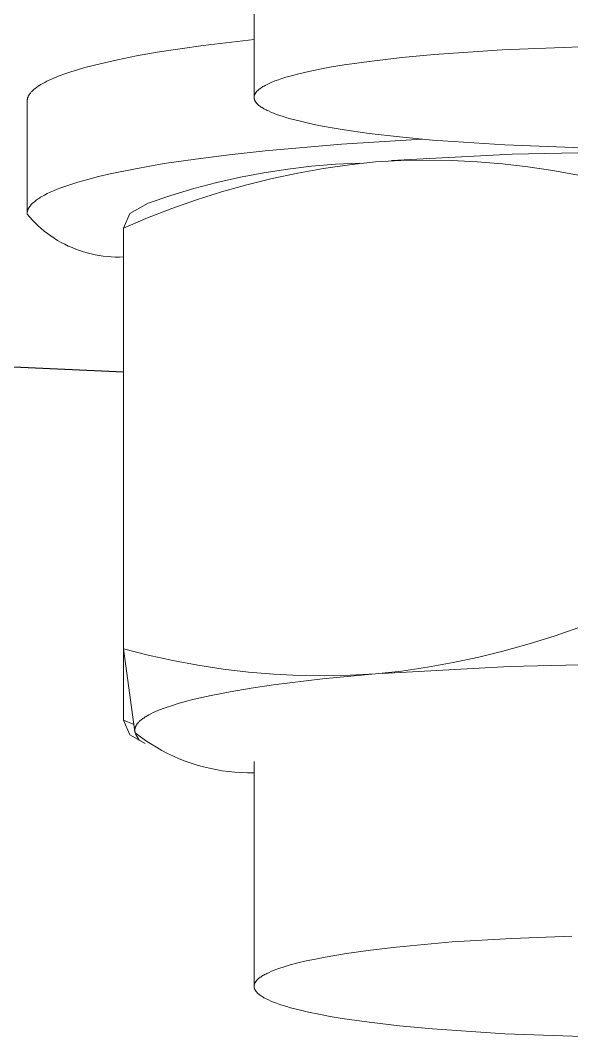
# Model space of a CAD drawing. Header units: millimetres. Extents: x -779 to 3049, y 55 to 2500.
# Drawn here: x -155.03 to -149.2, y 1976.34 to 1987.08 of the extents above; entities that cross this region are included whole.
import ezdxf

# ---------------------------------------------------------------- set-up
doc = ezdxf.new("R2010")
doc.units = ezdxf.units.MM
doc.layers.add('ZANO_R', color=7, linetype='Continuous', lineweight=0)

msp = doc.modelspace()

# ---------------------------------------------------------------- linework, layer by layer
at = {"layer": 'ZANO_R'}
for p, q in [((-152.558, 1986.284), (-152.558, 1988.644)), ((-153.096, 1986.816), (-152.558, 1986.88)), ((-153.8, 1986.705), (-153.581, 1986.744)), ((-153.581, 1986.744), (-153.096, 1986.816)), ((-149.935, 1986.768), (-150.655, 1986.719)), ((-149.2, 1986.797), (-149.935, 1986.768)), ((-148.437, 1986.807), (-149.2, 1986.797)), ((-154.185, 1986.623), (-154.001, 1986.665)), ((-154.001, 1986.665), (-153.8, 1986.705)), ((-151.314, 1986.651), (-151.605, 1986.61)), ((-150.996, 1986.688), (-151.314, 1986.651)), ((-150.655, 1986.719), (-150.996, 1986.688)), ((-154.56, 1986.515), (-154.495, 1986.537)), ((-154.495, 1986.537), (-154.425, 1986.559)), ((-154.425, 1986.559), (-154.349, 1986.581)), ((-154.349, 1986.581), (-154.185, 1986.623)), ((-151.978, 1986.541), (-152.083, 1986.516)), ((-151.863, 1986.565), (-151.978, 1986.541)), ((-151.739, 1986.588), (-151.863, 1986.565)), ((-151.605, 1986.61), (-151.739, 1986.588)), ((-154.811, 1986.403), (-154.792, 1986.414)), ((-154.792, 1986.414), (-154.771, 1986.425)), ((-154.771, 1986.425), (-154.749, 1986.437)), ((-154.749, 1986.437), (-154.726, 1986.448)), ((-154.726, 1986.448), (-154.701, 1986.459)), ((-154.701, 1986.459), (-154.675, 1986.47)), ((-154.675, 1986.47), (-154.62, 1986.493)), ((-154.62, 1986.493), (-154.56, 1986.515)), ((-152.4, 1986.414), (-152.414, 1986.407)), ((-152.37, 1986.427), (-152.4, 1986.414)), ((-152.337, 1986.44), (-152.37, 1986.427)), ((-152.301, 1986.453), (-152.337, 1986.44)), ((-152.263, 1986.466), (-152.301, 1986.453)), ((-152.222, 1986.479), (-152.263, 1986.466)), ((-152.178, 1986.491), (-152.222, 1986.479)), ((-152.083, 1986.516), (-152.178, 1986.491)), ((-154.931, 1986.301), (-154.927, 1986.307)), ((-154.927, 1986.307), (-154.923, 1986.312)), ((-154.923, 1986.312), (-154.918, 1986.318)), ((-154.918, 1986.318), (-154.913, 1986.324)), ((-154.913, 1986.324), (-154.908, 1986.329)), ((-154.908, 1986.329), (-154.902, 1986.335)), ((-154.902, 1986.335), (-154.896, 1986.341)), ((-154.896, 1986.341), (-154.89, 1986.346)), ((-154.89, 1986.346), (-154.883, 1986.352)), ((-154.883, 1986.352), (-154.877, 1986.357)), ((-154.877, 1986.357), (-154.869, 1986.363)), ((-154.869, 1986.363), (-154.862, 1986.369)), ((-154.862, 1986.369), (-154.854, 1986.374)), ((-154.854, 1986.374), (-154.846, 1986.38)), ((-154.846, 1986.38), (-154.829, 1986.391)), ((-154.829, 1986.391), (-154.811, 1986.403)), ((-152.548, 1986.305), (-152.549, 1986.302)), ((-152.546, 1986.308), (-152.548, 1986.305)), ((-152.544, 1986.311), (-152.546, 1986.308)), ((-152.541, 1986.315), (-152.544, 1986.311)), ((-152.539, 1986.318), (-152.541, 1986.315)), ((-152.537, 1986.321), (-152.539, 1986.318)), ((-152.534, 1986.325), (-152.537, 1986.321)), ((-152.531, 1986.328), (-152.534, 1986.325)), ((-152.528, 1986.331), (-152.531, 1986.328)), ((-152.525, 1986.334), (-152.528, 1986.331)), ((-152.522, 1986.338), (-152.525, 1986.334)), ((-152.518, 1986.341), (-152.522, 1986.338)), ((-152.515, 1986.344), (-152.518, 1986.341)), ((-152.511, 1986.348), (-152.515, 1986.344)), ((-152.507, 1986.351), (-152.511, 1986.348)), ((-152.503, 1986.354), (-152.507, 1986.351)), ((-152.498, 1986.358), (-152.503, 1986.354)), ((-152.494, 1986.361), (-152.498, 1986.358)), ((-152.484, 1986.368), (-152.494, 1986.361)), ((-152.474, 1986.374), (-152.484, 1986.368)), ((-152.464, 1986.381), (-152.474, 1986.374)), ((-152.452, 1986.387), (-152.464, 1986.381)), ((-152.44, 1986.394), (-152.452, 1986.387)), ((-152.427, 1986.401), (-152.44, 1986.394)), ((-152.414, 1986.407), (-152.427, 1986.401)), ((-154.958, 1986.234), (-154.957, 1986.237)), ((-154.958, 1986.232), (-154.958, 1986.234)), ((-154.958, 1986.229), (-154.958, 1986.232)), ((-154.958, 1986.226), (-154.958, 1986.229)), ((-154.958, 1986.223), (-154.958, 1986.226)), ((-154.958, 1985.049), (-154.958, 1986.223)), ((-154.957, 1986.243), (-154.956, 1986.245)), ((-154.957, 1986.24), (-154.957, 1986.243)), ((-154.957, 1986.237), (-154.957, 1986.24)), ((-154.956, 1986.245), (-154.955, 1986.248)), ((-154.955, 1986.251), (-154.954, 1986.254)), ((-154.955, 1986.248), (-154.955, 1986.251)), ((-154.954, 1986.254), (-154.953, 1986.257)), ((-154.953, 1986.257), (-154.952, 1986.259)), ((-154.952, 1986.262), (-154.951, 1986.265)), ((-154.952, 1986.259), (-154.952, 1986.262)), ((-154.951, 1986.265), (-154.95, 1986.268)), ((-154.95, 1986.268), (-154.948, 1986.27)), ((-154.948, 1986.27), (-154.947, 1986.273)), ((-154.947, 1986.273), (-154.946, 1986.276)), ((-154.946, 1986.276), (-154.945, 1986.279)), ((-154.945, 1986.279), (-154.943, 1986.282)), ((-154.943, 1986.282), (-154.942, 1986.284)), ((-154.942, 1986.284), (-154.94, 1986.287)), ((-154.94, 1986.287), (-154.938, 1986.29)), ((-154.938, 1986.29), (-154.937, 1986.293)), ((-154.937, 1986.293), (-154.935, 1986.296)), ((-154.935, 1986.296), (-154.933, 1986.298)), ((-154.933, 1986.298), (-154.931, 1986.301)), ((-152.557, 1986.279), (-152.558, 1986.276)), ((-152.558, 1986.276), (-152.558, 1986.272)), ((-152.558, 1986.272), (-152.558, 1986.269)), ((-152.558, 1986.269), (-152.558, 1986.266)), ((-152.558, 1986.267), (-152.558, 1986.269)), ((-152.558, 1986.266), (-152.558, 1986.263)), ((-152.558, 1986.263), (-152.558, 1986.26)), ((-152.558, 1986.26), (-152.557, 1986.256)), ((-152.556, 1986.282), (-152.557, 1986.279)), ((-152.557, 1986.256), (-152.557, 1986.253)), ((-152.557, 1986.253), (-152.556, 1986.25)), ((-152.555, 1986.289), (-152.556, 1986.285)), ((-152.556, 1986.285), (-152.556, 1986.282)), ((-152.556, 1986.25), (-152.555, 1986.247)), ((-152.554, 1986.292), (-152.555, 1986.289)), ((-152.555, 1986.247), (-152.554, 1986.244)), ((-152.552, 1986.295), (-152.554, 1986.292)), ((-152.554, 1986.244), (-152.553, 1986.241)), ((-152.553, 1986.241), (-152.552, 1986.237)), ((-152.551, 1986.298), (-152.552, 1986.295)), ((-152.552, 1986.237), (-152.551, 1986.234)), ((-152.549, 1986.302), (-152.551, 1986.298)), ((-152.551, 1986.234), (-152.549, 1986.231)), ((-152.549, 1986.231), (-152.547, 1986.228)), ((-152.547, 1986.228), (-152.546, 1986.225)), ((-152.546, 1986.225), (-152.544, 1986.222)), ((-152.544, 1986.222), (-152.542, 1986.219)), ((-152.542, 1986.219), (-152.539, 1986.216)), ((-152.539, 1986.216), (-152.537, 1986.212)), ((-152.537, 1986.212), (-152.535, 1986.209)), ((-152.535, 1986.209), (-152.532, 1986.206)), ((-152.532, 1986.206), (-152.529, 1986.203)), ((-152.529, 1986.203), (-152.526, 1986.2)), ((-152.526, 1986.2), (-152.523, 1986.197)), ((-152.523, 1986.197), (-152.52, 1986.194)), ((-152.52, 1986.194), (-152.517, 1986.191)), ((-152.517, 1986.191), (-152.513, 1986.188)), ((-152.513, 1986.188), (-152.51, 1986.185)), ((-152.51, 1986.185), (-152.506, 1986.182)), ((-152.506, 1986.182), (-152.499, 1986.176)), ((-152.499, 1986.176), (-152.491, 1986.17)), ((-152.491, 1986.17), (-152.482, 1986.164)), ((-152.482, 1986.164), (-152.473, 1986.158)), ((-152.473, 1986.158), (-152.463, 1986.152)), ((-152.463, 1986.152), (-152.453, 1986.146)), ((-152.453, 1986.146), (-152.443, 1986.141)), ((-152.443, 1986.141), (-152.431, 1986.135)), ((-152.431, 1986.135), (-152.419, 1986.129)), ((-152.419, 1986.129), (-152.407, 1986.123)), ((-152.407, 1986.123), (-152.381, 1986.111)), ((-152.381, 1986.111), (-152.352, 1986.099)), ((-152.352, 1986.099), (-152.321, 1986.087)), ((-152.321, 1986.087), (-152.287, 1986.075)), ((-152.287, 1986.075), (-152.251, 1986.064)), ((-152.251, 1986.064), (-152.213, 1986.052)), ((-152.213, 1986.052), (-152.172, 1986.04)), ((-152.172, 1986.04), (-152.082, 1986.017)), ((-152.082, 1986.017), (-151.983, 1985.993)), ((-151.983, 1985.993), (-151.874, 1985.971)), ((-151.874, 1985.971), (-151.755, 1985.949)), ((-151.755, 1985.949), (-151.627, 1985.927)), ((-151.627, 1985.927), (-151.342, 1985.886)), ((-151.342, 1985.886), (-151.022, 1985.848)), ((-152.442, 1985.702), (-151.632, 1985.772)), ((-151.632, 1985.772), (-150.782, 1985.825)), ((-151.022, 1985.848), (-150.672, 1985.815)), ((-150.672, 1985.815), (-149.905, 1985.764)), ((-153.178, 1985.615), (-152.821, 1985.66)), ((-152.821, 1985.66), (-152.442, 1985.702)), ((-151.106, 1985.598), (-149.83, 1985.666)), ((-149.905, 1985.764), (-149.09, 1985.734)), ((-149.83, 1985.666), (-148.552, 1985.694)), ((-153.811, 1985.513), (-153.509, 1985.566)), ((-153.509, 1985.566), (-153.178, 1985.615)), ((-151.95, 1985.538), (-151.698, 1985.559)), ((-151.55, 1985.554), (-151.823, 1985.514)), ((-151.698, 1985.559), (-151.444, 1985.571)), ((-151.275, 1985.585), (-151.55, 1985.554)), ((-151.006, 1985.599), (-151.275, 1985.585)), ((-150.737, 1985.604), (-151.006, 1985.599)), ((-150.468, 1985.6), (-150.737, 1985.604)), ((-150.199, 1985.587), (-150.468, 1985.6)), ((-149.931, 1985.565), (-150.199, 1985.587)), ((-149.664, 1985.534), (-149.931, 1985.565)), ((-154.203, 1985.429), (-154.081, 1985.458)), ((-154.081, 1985.458), (-153.811, 1985.513)), ((-152.702, 1985.423), (-152.453, 1985.47)), ((-152.453, 1985.47), (-152.202, 1985.508)), ((-152.096, 1985.465), (-152.367, 1985.408)), ((-152.202, 1985.508), (-151.95, 1985.538)), ((-151.823, 1985.514), (-152.096, 1985.465)), ((-149.398, 1985.493), (-149.664, 1985.534)), ((-149.133, 1985.444), (-149.398, 1985.493)), ((-154.56, 1985.325), (-154.516, 1985.34)), ((-154.516, 1985.34), (-154.421, 1985.37)), ((-154.421, 1985.37), (-154.316, 1985.4)), ((-154.316, 1985.4), (-154.203, 1985.429)), ((-153.195, 1985.303), (-152.95, 1985.367)), ((-152.95, 1985.367), (-152.702, 1985.423)), ((-152.635, 1985.342), (-152.902, 1985.267)), ((-152.367, 1985.408), (-152.635, 1985.342)), ((-154.789, 1985.225), (-154.775, 1985.233)), ((-154.775, 1985.233), (-154.745, 1985.249)), ((-154.745, 1985.249), (-154.713, 1985.264)), ((-154.713, 1985.264), (-154.678, 1985.279)), ((-154.678, 1985.279), (-154.641, 1985.295)), ((-154.641, 1985.295), (-154.601, 1985.31)), ((-154.601, 1985.31), (-154.56, 1985.325)), ((-153.679, 1985.149), (-153.438, 1985.23)), ((-153.438, 1985.23), (-153.195, 1985.303)), ((-152.902, 1985.267), (-153.166, 1985.184)), ((-154.923, 1985.121), (-154.92, 1985.125)), ((-154.92, 1985.125), (-154.917, 1985.129)), ((-154.917, 1985.129), (-154.914, 1985.133)), ((-154.914, 1985.133), (-154.91, 1985.137)), ((-154.91, 1985.137), (-154.906, 1985.14)), ((-154.906, 1985.14), (-154.903, 1985.144)), ((-154.903, 1985.144), (-154.899, 1985.148)), ((-154.899, 1985.148), (-154.89, 1985.156)), ((-154.89, 1985.156), (-154.881, 1985.164)), ((-154.881, 1985.164), (-154.872, 1985.171)), ((-154.872, 1985.171), (-154.862, 1985.179)), ((-154.862, 1985.179), (-154.851, 1985.187)), ((-154.851, 1985.187), (-154.84, 1985.194)), ((-154.84, 1985.194), (-154.828, 1985.202)), ((-154.828, 1985.202), (-154.816, 1985.21)), ((-154.816, 1985.21), (-154.803, 1985.218)), ((-154.803, 1985.218), (-154.789, 1985.225)), ((-153.873, 1985.04), (-153.679, 1985.149)), ((-153.166, 1985.184), (-153.427, 1985.092)), ((-154.958, 1985.045), (-154.957, 1985.049)), ((-154.958, 1985.041), (-154.958, 1985.045)), ((-154.958, 1985.038), (-154.958, 1985.041)), ((-154.958, 1985.034), (-154.958, 1985.038)), ((-154.93, 1985.001), (-154.958, 1985.033)), ((-154.957, 1985.053), (-154.956, 1985.056)), ((-154.957, 1985.049), (-154.957, 1985.053)), ((-154.956, 1985.056), (-154.955, 1985.06)), ((-154.955, 1985.06), (-154.954, 1985.064)), ((-154.954, 1985.064), (-154.953, 1985.068)), ((-154.953, 1985.068), (-154.952, 1985.072)), ((-154.952, 1985.072), (-154.95, 1985.075)), ((-154.95, 1985.075), (-154.949, 1985.079)), ((-154.949, 1985.079), (-154.947, 1985.083)), ((-154.947, 1985.083), (-154.945, 1985.087)), ((-154.945, 1985.087), (-154.944, 1985.091)), ((-154.944, 1985.091), (-154.942, 1985.094)), ((-154.942, 1985.094), (-154.939, 1985.098)), ((-154.939, 1985.098), (-154.937, 1985.102)), ((-154.937, 1985.102), (-154.935, 1985.106)), ((-154.935, 1985.106), (-154.932, 1985.11)), ((-154.932, 1985.11), (-154.929, 1985.114)), ((-154.929, 1985.114), (-154.926, 1985.117)), ((-154.926, 1985.117), (-154.923, 1985.121)), ((-153.94, 1984.885), (-153.873, 1985.04)), ((-153.427, 1985.092), (-153.685, 1984.993)), ((-154.902, 1984.969), (-154.93, 1985.001)), ((-154.872, 1984.939), (-154.902, 1984.969)), ((-154.841, 1984.909), (-154.872, 1984.939)), ((-154.809, 1984.88), (-154.841, 1984.909)), ((-153.685, 1984.993), (-153.94, 1984.885)), ((-154.776, 1984.853), (-154.809, 1984.88)), ((-154.742, 1984.827), (-154.776, 1984.853)), ((-154.707, 1984.802), (-154.742, 1984.827)), ((-154.672, 1984.778), (-154.707, 1984.802)), ((-153.94, 1980.437), (-153.94, 1984.885)), ((-154.635, 1984.755), (-154.672, 1984.778)), ((-154.598, 1984.734), (-154.635, 1984.755)), ((-154.56, 1984.714), (-154.598, 1984.734)), ((-154.522, 1984.695), (-154.56, 1984.714)), ((-154.483, 1984.678), (-154.522, 1984.695)), ((-154.443, 1984.662), (-154.483, 1984.678)), ((-154.403, 1984.647), (-154.443, 1984.662)), ((-154.362, 1984.634), (-154.403, 1984.647)), ((-154.321, 1984.622), (-154.362, 1984.634)), ((-154.28, 1984.612), (-154.321, 1984.622)), ((-154.238, 1984.603), (-154.28, 1984.612)), ((-154.196, 1984.595), (-154.238, 1984.603)), ((-154.153, 1984.589), (-154.196, 1984.595)), ((-154.111, 1984.584), (-154.153, 1984.589)), ((-154.068, 1984.581), (-154.111, 1984.584)), ((-154.025, 1984.579), (-154.068, 1984.581)), ((-153.982, 1984.579), (-154.025, 1984.579)), ((-153.94, 1984.581), (-153.982, 1984.579)), ((-153.94, 1983.365), (-155.101, 1983.419)), ((-153.94, 1983.363), (-155.101, 1983.416)), ((-149.123, 1980.663), (-149.384, 1980.572)), ((-149.384, 1980.572), (-149.648, 1980.489)), ((-153.94, 1979.681), (-153.94, 1980.437)), ((-153.817, 1979.559), (-153.94, 1980.437)), ((-153.679, 1980.37), (-153.94, 1980.437)), ((-149.914, 1980.414), (-150.183, 1980.348)), ((-149.648, 1980.489), (-149.914, 1980.414)), ((-153.416, 1980.312), (-153.679, 1980.37)), ((-153.152, 1980.263), (-153.416, 1980.312)), ((-150.454, 1980.291), (-150.726, 1980.242)), ((-150.183, 1980.348), (-150.454, 1980.291)), ((-152.886, 1980.223), (-153.152, 1980.263)), ((-152.618, 1980.191), (-152.886, 1980.223)), ((-152.35, 1980.169), (-152.618, 1980.191)), ((-151, 1980.202), (-151.275, 1980.171)), ((-151.202, 1980.177), (-149.857, 1980.251)), ((-150.726, 1980.242), (-151, 1980.202)), ((-149.857, 1980.251), (-148.511, 1980.279)), ((-152.353, 1980.056), (-151.836, 1980.118)), ((-152.082, 1980.156), (-152.35, 1980.169)), ((-151.813, 1980.152), (-152.082, 1980.156)), ((-151.836, 1980.118), (-151.275, 1980.171)), ((-151.543, 1980.157), (-151.813, 1980.152)), ((-151.275, 1980.171), (-151.543, 1980.157)), ((-153.011, 1979.944), (-152.81, 1979.983)), ((-152.81, 1979.983), (-152.59, 1980.021)), ((-152.59, 1980.021), (-152.353, 1980.056)), ((-153.422, 1979.839), (-153.351, 1979.861)), ((-153.351, 1979.861), (-153.274, 1979.882)), ((-153.274, 1979.882), (-153.192, 1979.903)), ((-153.192, 1979.903), (-153.011, 1979.944)), ((-153.67, 1979.739), (-153.648, 1979.75)), ((-153.648, 1979.75), (-153.625, 1979.762)), ((-153.625, 1979.762), (-153.6, 1979.773)), ((-153.6, 1979.773), (-153.574, 1979.784)), ((-153.574, 1979.784), (-153.547, 1979.795)), ((-153.547, 1979.795), (-153.518, 1979.806)), ((-153.518, 1979.806), (-153.487, 1979.817)), ((-153.487, 1979.817), (-153.422, 1979.839)), ((-153.873, 1979.526), (-153.94, 1979.681)), ((-153.837, 1979.639), (-153.94, 1979.681)), ((-153.796, 1979.64), (-153.793, 1979.643)), ((-153.793, 1979.643), (-153.791, 1979.646)), ((-153.791, 1979.646), (-153.789, 1979.649)), ((-153.789, 1979.649), (-153.787, 1979.651)), ((-153.787, 1979.651), (-153.784, 1979.654)), ((-153.784, 1979.654), (-153.782, 1979.657)), ((-153.782, 1979.657), (-153.779, 1979.66)), ((-153.779, 1979.66), (-153.774, 1979.666)), ((-153.774, 1979.666), (-153.768, 1979.671)), ((-153.768, 1979.671), (-153.762, 1979.677)), ((-153.762, 1979.677), (-153.755, 1979.683)), ((-153.755, 1979.683), (-153.748, 1979.688)), ((-153.748, 1979.688), (-153.741, 1979.694)), ((-153.741, 1979.694), (-153.734, 1979.7)), ((-153.734, 1979.7), (-153.725, 1979.705)), ((-153.725, 1979.705), (-153.717, 1979.711)), ((-153.717, 1979.711), (-153.708, 1979.717)), ((-153.708, 1979.717), (-153.699, 1979.722)), ((-153.699, 1979.722), (-153.69, 1979.728)), ((-153.69, 1979.728), (-153.67, 1979.739)), ((-153.818, 1979.587), (-153.817, 1979.59)), ((-153.818, 1979.584), (-153.818, 1979.587)), ((-153.818, 1979.581), (-153.818, 1979.584)), ((-153.818, 1979.579), (-153.818, 1979.581)), ((-153.818, 1979.576), (-153.818, 1979.579)), ((-153.818, 1979.573), (-153.818, 1979.576)), ((-153.818, 1979.57), (-153.818, 1979.573)), ((-153.818, 1979.567), (-153.818, 1979.57)), ((-153.817, 1979.565), (-153.818, 1979.567)), ((-153.817, 1979.592), (-153.816, 1979.595)), ((-153.817, 1979.59), (-153.817, 1979.592)), ((-153.817, 1979.562), (-153.817, 1979.565)), ((-153.817, 1979.559), (-153.817, 1979.562)), ((-153.816, 1979.556), (-153.817, 1979.559)), ((-153.816, 1979.598), (-153.815, 1979.601)), ((-153.816, 1979.595), (-153.816, 1979.598)), ((-153.815, 1979.554), (-153.816, 1979.556)), ((-153.815, 1979.601), (-153.814, 1979.604)), ((-153.815, 1979.551), (-153.815, 1979.554)), ((-153.814, 1979.548), (-153.815, 1979.551)), ((-153.814, 1979.604), (-153.813, 1979.606)), ((-153.76, 1979.507), (-153.814, 1979.548)), ((-153.813, 1979.606), (-153.812, 1979.609)), ((-153.812, 1979.609), (-153.811, 1979.612)), ((-153.811, 1979.612), (-153.81, 1979.615)), ((-153.81, 1979.615), (-153.809, 1979.618)), ((-153.772, 1979.471), (-153.81, 1979.537)), ((-153.809, 1979.618), (-153.807, 1979.62)), ((-153.807, 1979.62), (-153.806, 1979.623)), ((-153.806, 1979.623), (-153.804, 1979.626)), ((-153.804, 1979.626), (-153.803, 1979.629)), ((-153.803, 1979.629), (-153.801, 1979.632)), ((-153.801, 1979.632), (-153.799, 1979.635)), ((-153.799, 1979.635), (-153.797, 1979.637)), ((-153.797, 1979.637), (-153.796, 1979.64)), ((-153.711, 1979.436), (-153.873, 1979.526)), ((-153.711, 1979.436), (-153.773, 1979.471)), ((-153.705, 1979.468), (-153.76, 1979.507)), ((-153.649, 1979.431), (-153.705, 1979.468)), ((-153.591, 1979.395), (-153.649, 1979.431)), ((-153.532, 1979.362), (-153.591, 1979.395)), ((-153.472, 1979.331), (-153.532, 1979.362)), ((-153.411, 1979.302), (-153.472, 1979.331)), ((-153.349, 1979.275), (-153.411, 1979.302)), ((-153.287, 1979.25), (-153.349, 1979.275)), ((-153.223, 1979.228), (-153.287, 1979.25)), ((-153.158, 1979.207), (-153.223, 1979.228)), ((-152.558, 1976.878), (-152.558, 1979.245)), ((-153.093, 1979.189), (-153.158, 1979.207)), ((-153.028, 1979.173), (-153.093, 1979.189)), ((-152.961, 1979.16), (-153.028, 1979.173)), ((-152.895, 1979.148), (-152.961, 1979.16)), ((-152.828, 1979.139), (-152.895, 1979.148)), ((-152.761, 1979.133), (-152.828, 1979.139)), ((-152.693, 1979.128), (-152.761, 1979.133)), ((-152.626, 1979.127), (-152.693, 1979.128)), ((-152.558, 1979.127), (-152.626, 1979.127)), ((-149.2, 1977.398), (-149.834, 1977.375)), ((-151.054, 1977.283), (-151.327, 1977.251)), ((-150.462, 1977.337), (-151.054, 1977.283)), ((-149.834, 1977.375), (-150.462, 1977.337)), ((-151.806, 1977.177), (-151.91, 1977.157)), ((-151.579, 1977.216), (-151.806, 1977.177)), ((-151.327, 1977.251), (-151.579, 1977.216)), ((-152.251, 1977.072), (-152.285, 1977.06)), ((-152.177, 1977.094), (-152.251, 1977.072)), ((-152.096, 1977.115), (-152.177, 1977.094)), ((-152.007, 1977.137), (-152.096, 1977.115)), ((-151.91, 1977.157), (-152.007, 1977.137)), ((-152.5, 1976.958), (-152.507, 1976.953)), ((-152.492, 1976.964), (-152.5, 1976.958)), ((-152.484, 1976.97), (-152.492, 1976.964)), ((-152.475, 1976.976), (-152.484, 1976.97)), ((-152.466, 1976.981), (-152.475, 1976.976)), ((-152.456, 1976.987), (-152.466, 1976.981)), ((-152.446, 1976.993), (-152.456, 1976.987)), ((-152.435, 1976.998), (-152.446, 1976.993)), ((-152.424, 1977.004), (-152.435, 1976.998)), ((-152.4, 1977.015), (-152.424, 1977.004)), ((-152.374, 1977.027), (-152.4, 1977.015)), ((-152.347, 1977.038), (-152.374, 1977.027)), ((-152.317, 1977.049), (-152.347, 1977.038)), ((-152.285, 1977.06), (-152.317, 1977.049)), ((-152.557, 1976.879), (-152.558, 1976.876)), ((-152.558, 1976.876), (-152.558, 1976.874)), ((-152.558, 1976.874), (-152.558, 1976.871)), ((-152.558, 1976.871), (-152.558, 1976.868)), ((-152.558, 1976.868), (-152.558, 1976.866)), ((-152.558, 1976.866), (-152.558, 1976.864)), ((-152.558, 1976.864), (-152.558, 1976.863)), ((-152.558, 1976.863), (-152.558, 1976.861)), ((-152.558, 1976.861), (-152.557, 1976.859)), ((-152.556, 1976.885), (-152.557, 1976.882)), ((-152.557, 1976.882), (-152.557, 1976.879)), ((-152.557, 1976.859), (-152.557, 1976.857)), ((-152.557, 1976.857), (-152.557, 1976.856)), ((-152.557, 1976.856), (-152.557, 1976.854)), ((-152.557, 1976.854), (-152.556, 1976.852)), ((-152.555, 1976.89), (-152.556, 1976.888)), ((-152.556, 1976.888), (-152.556, 1976.885)), ((-152.556, 1976.852), (-152.556, 1976.85)), ((-152.556, 1976.85), (-152.555, 1976.849)), ((-152.554, 1976.893), (-152.555, 1976.89)), ((-152.555, 1976.849), (-152.555, 1976.847)), ((-152.553, 1976.896), (-152.554, 1976.893)), ((-152.552, 1976.899), (-152.553, 1976.896)), ((-152.55, 1976.902), (-152.552, 1976.899)), ((-152.549, 1976.904), (-152.55, 1976.902)), ((-152.547, 1976.907), (-152.549, 1976.904)), ((-152.546, 1976.91), (-152.547, 1976.907)), ((-152.544, 1976.913), (-152.546, 1976.91)), ((-152.542, 1976.916), (-152.544, 1976.913)), ((-152.54, 1976.919), (-152.542, 1976.916)), ((-152.538, 1976.921), (-152.54, 1976.919)), ((-152.536, 1976.924), (-152.538, 1976.921)), ((-152.533, 1976.927), (-152.536, 1976.924)), ((-152.531, 1976.93), (-152.533, 1976.927)), ((-152.528, 1976.933), (-152.531, 1976.93)), ((-152.526, 1976.936), (-152.528, 1976.933)), ((-152.523, 1976.938), (-152.526, 1976.936)), ((-152.52, 1976.941), (-152.523, 1976.938)), ((-152.517, 1976.944), (-152.52, 1976.941)), ((-152.514, 1976.947), (-152.517, 1976.944)), ((-152.51, 1976.95), (-152.514, 1976.947)), ((-152.507, 1976.953), (-152.51, 1976.95)), ((-152.555, 1976.847), (-152.554, 1976.845)), ((-152.554, 1976.845), (-152.554, 1976.843)), ((-152.554, 1976.843), (-152.553, 1976.842)), ((-152.553, 1976.842), (-152.552, 1976.84)), ((-152.552, 1976.84), (-152.552, 1976.838)), ((-152.552, 1976.838), (-152.551, 1976.837)), ((-152.551, 1976.837), (-152.55, 1976.835)), ((-152.55, 1976.835), (-152.549, 1976.833)), ((-152.549, 1976.833), (-152.548, 1976.831)), ((-152.548, 1976.831), (-152.547, 1976.83)), ((-152.547, 1976.83), (-152.546, 1976.828)), ((-152.546, 1976.828), (-152.545, 1976.826)), ((-152.545, 1976.826), (-152.544, 1976.825)), ((-152.544, 1976.825), (-152.543, 1976.823)), ((-152.543, 1976.823), (-152.541, 1976.819)), ((-152.541, 1976.819), (-152.538, 1976.816)), ((-152.538, 1976.816), (-152.536, 1976.813)), ((-152.536, 1976.813), (-152.533, 1976.809)), ((-152.533, 1976.809), (-152.53, 1976.806)), ((-152.53, 1976.806), (-152.527, 1976.803)), ((-152.527, 1976.803), (-152.524, 1976.799)), ((-152.524, 1976.799), (-152.52, 1976.796)), ((-152.52, 1976.796), (-152.517, 1976.793)), ((-152.517, 1976.793), (-152.513, 1976.789)), ((-152.513, 1976.789), (-152.509, 1976.786)), ((-152.509, 1976.786), (-152.505, 1976.783)), ((-152.505, 1976.783), (-152.501, 1976.779)), ((-152.501, 1976.779), (-152.492, 1976.773)), ((-152.492, 1976.773), (-152.483, 1976.767)), ((-152.483, 1976.767), (-152.473, 1976.76)), ((-152.473, 1976.76), (-152.463, 1976.754)), ((-152.463, 1976.754), (-152.453, 1976.748)), ((-152.453, 1976.748), (-152.443, 1976.742)), ((-152.443, 1976.742), (-152.431, 1976.737)), ((-152.431, 1976.737), (-152.419, 1976.731)), ((-152.419, 1976.731), (-152.407, 1976.725)), ((-152.407, 1976.725), (-152.381, 1976.713)), ((-152.381, 1976.713), (-152.352, 1976.701)), ((-152.352, 1976.701), (-152.321, 1976.689)), ((-152.321, 1976.689), (-152.287, 1976.677)), ((-152.287, 1976.677), (-152.251, 1976.665)), ((-152.251, 1976.665), (-152.213, 1976.654)), ((-152.213, 1976.654), (-152.172, 1976.642)), ((-152.172, 1976.642), (-152.082, 1976.618)), ((-152.082, 1976.618), (-151.983, 1976.595)), ((-151.983, 1976.595), (-151.874, 1976.573)), ((-151.874, 1976.573), (-151.755, 1976.55)), ((-151.755, 1976.55), (-151.627, 1976.529)), ((-151.627, 1976.529), (-151.342, 1976.488)), ((-151.342, 1976.488), (-151.022, 1976.45)), ((-151.022, 1976.45), (-150.672, 1976.417)), ((-150.672, 1976.417), (-149.905, 1976.366)), ((-149.905, 1976.366), (-149.09, 1976.336))]:
    msp.add_line(p, q, dxfattribs=at)

doc.saveas('drawing.dxf')
